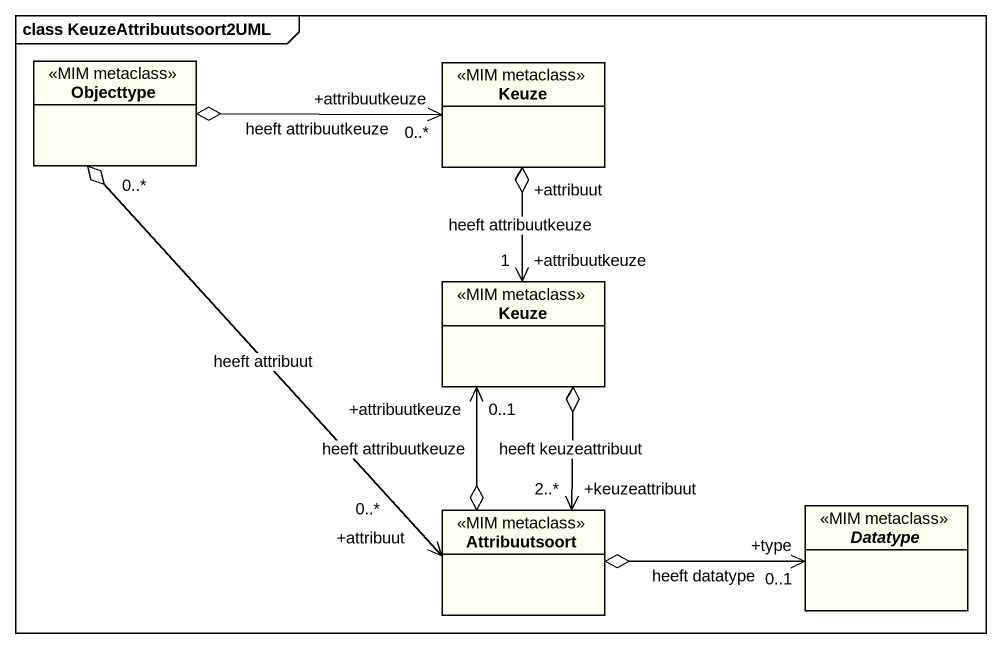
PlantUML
@startuml
mainframe class KeuzeAttribuutsoort2UML
hide circle
hide empty members
class Objecttype <<MIM metaclass>> #FFFFF0
class Keuze <<MIM metaclass>> #FFFFF0
class "Keuze" as Keuze_2 <<MIM metaclass>> #FFFFF0
class Attribuutsoort <<MIM metaclass>> #FFFFF0
abstract class Datatype <<MIM metaclass>> #FFFFF0
Objecttype o-right-> "+attribuutkeuze\n0..*" Keuze : heeft attribuutkeuze
Keuze_2 "+attribuutkeuze\n1" <-up-o "+attribuut" Keuze : heeft attribuutkeuze
Attribuutsoort "+attribuut\n0..*" <-up-o "0..*" Objecttype : heeft attribuut
Attribuutsoort "+keuzeattribuut\n2..*" <-up-o Keuze_2 : heeft keuzeattribuut
Attribuutsoort o-up-> "+attribuutkeuze\n0..1" Keuze_2 : heeft attribuutkeuze
Attribuutsoort o-right-> "+type\n0..1" Datatype : heeft datatype
@enduml
